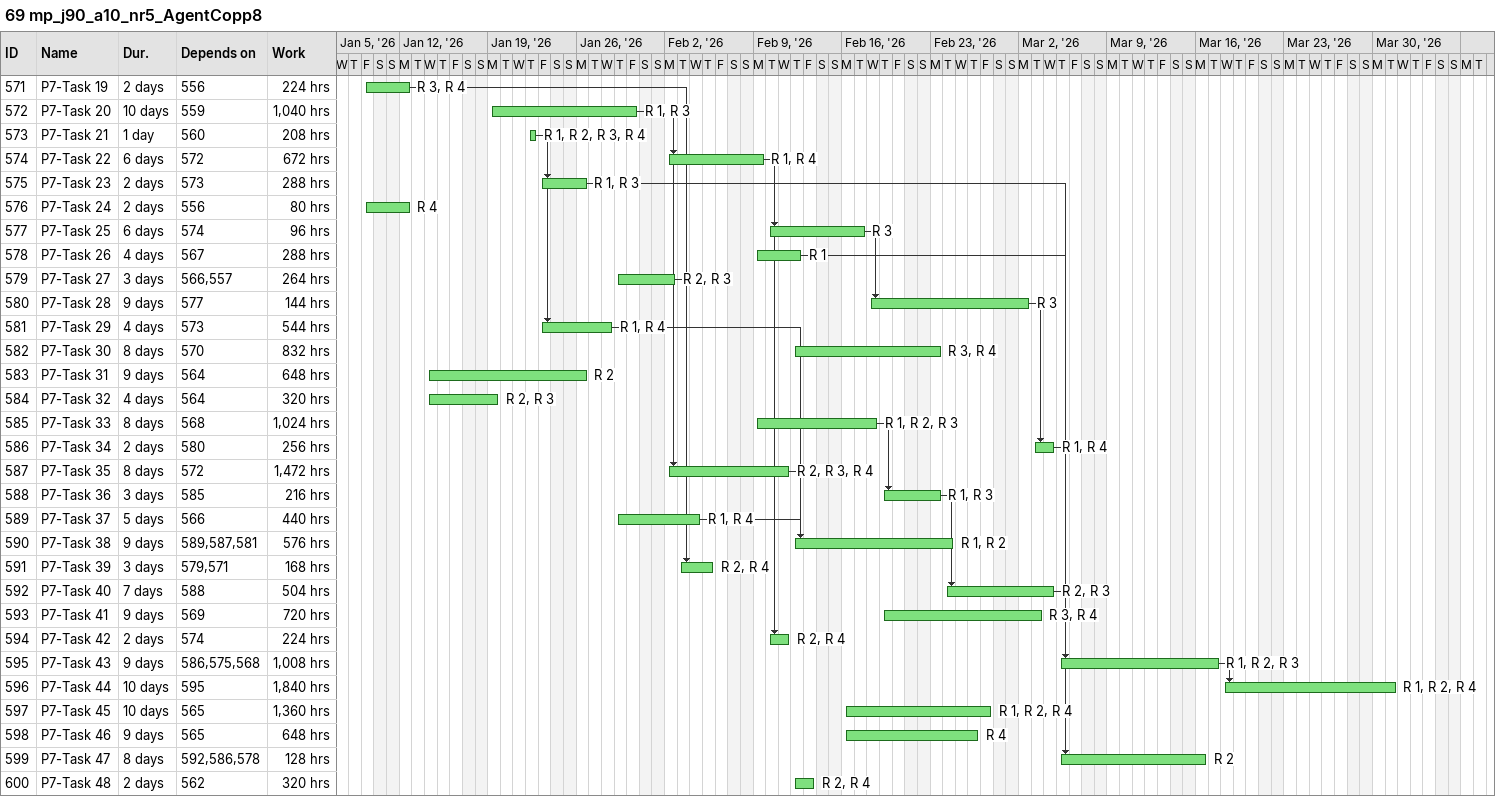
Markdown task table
69 mp_j90_a10_nr5_AgentCopp8

| ID | Task | Duration | Start | Finish | Predecessors | Resources | Work (h) |
|---|---|---|---|---|---|---|---|
| 571 | P7-Task 19 | 2d | 2026-01-09 | 2026-01-12 | 556 | R 3, R 4 | 224 |
| 572 | P7-Task 20 | 10d | 2026-01-19 | 2026-01-30 | 559 | R 1, R 3 | 1040 |
| 573 | P7-Task 21 | 1d | 2026-01-22 | 2026-01-22 | 560 | R 1, R 2, R 3, R 4 | 208 |
| 574 | P7-Task 22 | 6d | 2026-02-02 | 2026-02-09 | 572 | R 1, R 4 | 672 |
| 575 | P7-Task 23 | 2d | 2026-01-23 | 2026-01-26 | 573 | R 1, R 3 | 288 |
| 576 | P7-Task 24 | 2d | 2026-01-09 | 2026-01-12 | 556 | R 4 | 80 |
| 577 | P7-Task 25 | 6d | 2026-02-10 | 2026-02-17 | 574 | R 3 | 96 |
| 578 | P7-Task 26 | 4d | 2026-02-09 | 2026-02-12 | 567 | R 1 | 288 |
| 579 | P7-Task 27 | 3d | 2026-01-29 | 2026-02-02 | 566, 557 | R 2, R 3 | 264 |
| 580 | P7-Task 28 | 9d | 2026-02-18 | 2026-03-02 | 577 | R 3 | 144 |
| 581 | P7-Task 29 | 4d | 2026-01-23 | 2026-01-28 | 573 | R 1, R 4 | 544 |
| 582 | P7-Task 30 | 8d | 2026-02-12 | 2026-02-23 | 570 | R 3, R 4 | 832 |
| 583 | P7-Task 31 | 9d | 2026-01-14 | 2026-01-26 | 564 | R 2 | 648 |
| 584 | P7-Task 32 | 4d | 2026-01-14 | 2026-01-19 | 564 | R 2, R 3 | 320 |
| 585 | P7-Task 33 | 8d | 2026-02-09 | 2026-02-18 | 568 | R 1, R 2, R 3 | 1024 |
| 586 | P7-Task 34 | 2d | 2026-03-03 | 2026-03-04 | 580 | R 1, R 4 | 256 |
| 587 | P7-Task 35 | 8d | 2026-02-02 | 2026-02-11 | 572 | R 2, R 3, R 4 | 1472 |
| 588 | P7-Task 36 | 3d | 2026-02-19 | 2026-02-23 | 585 | R 1, R 3 | 216 |
| 589 | P7-Task 37 | 5d | 2026-01-29 | 2026-02-04 | 566 | R 1, R 4 | 440 |
| 590 | P7-Task 38 | 9d | 2026-02-12 | 2026-02-24 | 589, 587, 581 | R 1, R 2 | 576 |
| 591 | P7-Task 39 | 3d | 2026-02-03 | 2026-02-05 | 579, 571 | R 2, R 4 | 168 |
| 592 | P7-Task 40 | 7d | 2026-02-24 | 2026-03-04 | 588 | R 2, R 3 | 504 |
| 593 | P7-Task 41 | 9d | 2026-02-19 | 2026-03-03 | 569 | R 3, R 4 | 720 |
| 594 | P7-Task 42 | 2d | 2026-02-10 | 2026-02-11 | 574 | R 2, R 4 | 224 |
| 595 | P7-Task 43 | 9d | 2026-03-05 | 2026-03-17 | 586, 575, 568 | R 1, R 2, R 3 | 1008 |
| 596 | P7-Task 44 | 10d | 2026-03-18 | 2026-03-31 | 595 | R 1, R 2, R 4 | 1840 |
| 597 | P7-Task 45 | 10d | 2026-02-16 | 2026-02-27 | 565 | R 1, R 2, R 4 | 1360 |
| 598 | P7-Task 46 | 9d | 2026-02-16 | 2026-02-26 | 565 | R 4 | 648 |
| 599 | P7-Task 47 | 8d | 2026-03-05 | 2026-03-16 | 592, 586, 578 | R 2 | 128 |
| 600 | P7-Task 48 | 2d | 2026-02-12 | 2026-02-13 | 562 | R 2, R 4 | 320 |
